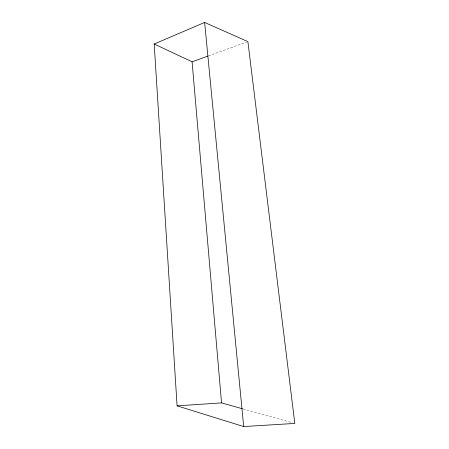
<?xml version="1.0" encoding="UTF-8"?>
<svg xmlns="http://www.w3.org/2000/svg" width="449" height="449" viewBox="0 0 449 449"><rect width="100%" height="100%" fill="white"/><g stroke="black" fill="none" stroke-linecap="round" stroke-linejoin="round"><path stroke-width="0.34" stroke-dasharray="2.25 1.68" d="M208.499 55.867L246.574 42.094M243.055 408.927L292.125 422.677"/><path stroke-width="0.67" d="M154.187 44.008L204.637 22.45L247.887 41.617L294.813 423.435L243.678 426.55L177.086 405.857L154.187 44.008L192.088 61.805L207.842 56.103M177.086 405.857L221.548 402.899L242.387 408.742M204.637 22.45L243.678 426.55M192.088 61.805L221.548 402.899"/></g></svg>
